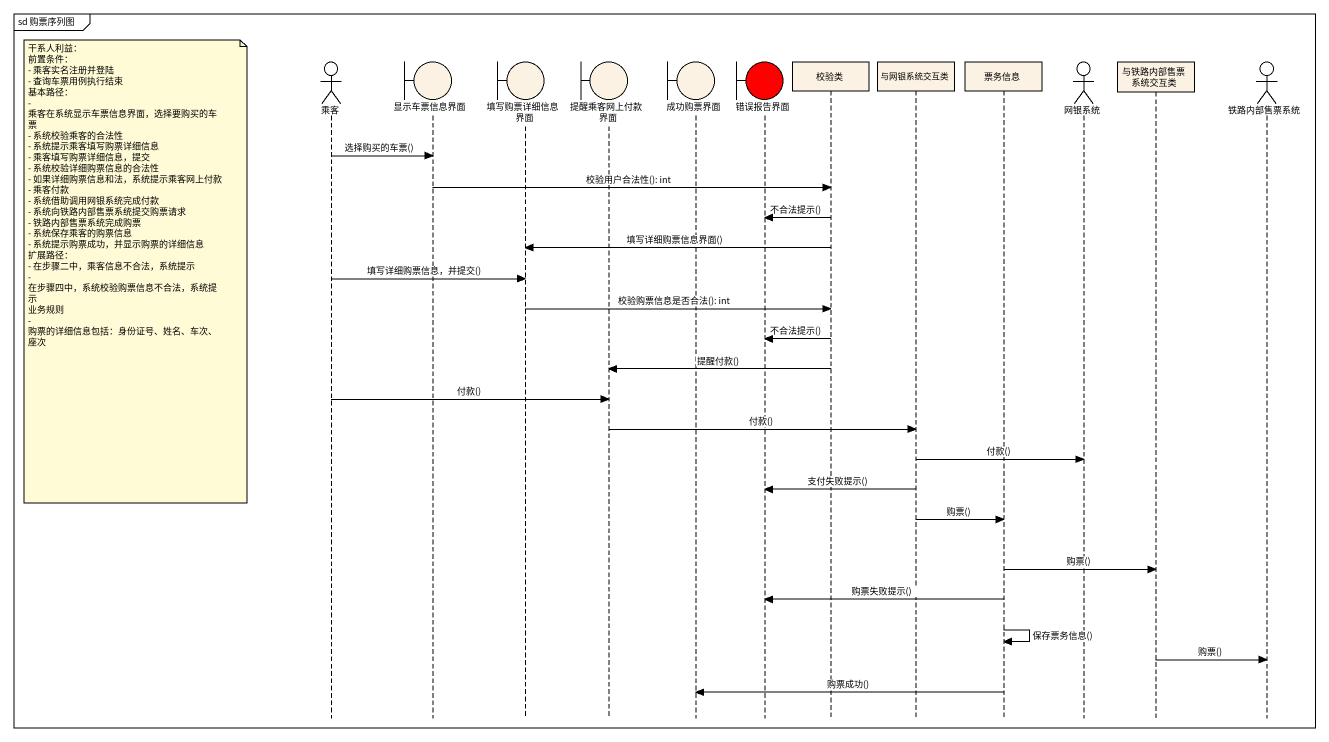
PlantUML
@startuml
mainframe sd 购票序列图
hide footbox
actor 乘客
boundary 显示车票信息界面 #FCF2E3
boundary 填写购票详细信息界面 #FCF2E3
boundary 提醒乘客网上付款界面 #FCF2E3
boundary 成功购票界面 #FCF2E3
boundary 错误报告界面 #FF0000
participant 校验类 #FCF2E3
participant 与网银系统交互类 #FCF2E3
participant 票务信息 #FCF2E3
actor 网银系统
participant 与铁路内部售票系统交互类 #FCF2E3
actor 铁路内部售票系统

乘客 -> 显示车票信息界面 : 选择购买的车票()
显示车票信息界面 -> 校验类 : 校验用户合法性(): int
校验类 -> 错误报告界面 : 不合法提示()
校验类 -> 填写购票详细信息界面 : 填写详细购票信息界面()
note left of 乘客
  干系人利益：
  前置条件：
  - 乘客实名注册并登陆
  - 查询车票用例执行结束
  基本路径：
  - 乘客在系统显示车票信息界面，选择要购买的车票
  - 系统校验乘客的合法性
  - 系统提示乘客填写购票详细信息
  - 乘客填写购票详细信息，提交
  - 系统校验详细购票信息的合法性
  - 如果详细购票信息和法，系统提示乘客网上付款
  - 乘客付款
  - 系统借助调用网银系统完成付款
  - 系统向铁路内部售票系统提交购票请求
  - 铁路内部售票系统完成购票
  - 系统保存乘客的购票信息
  - 系统提示购票成功，并显示购票的详细信息
  扩展路径：
  - 在步骤二中，乘客信息不合法，系统提示
  - 在步骤四中，系统校验购票信息不合法，系统提示
  业务规则
  - 购票的详细信息包括：身份证号、姓名、车次、座次
end note
乘客 -> 填写购票详细信息界面 : 填写详细购票信息，并提交()
填写购票详细信息界面 -> 校验类 : 校验购票信息是否合法(): int
校验类 -> 错误报告界面 : 不合法提示()
校验类 -> 提醒乘客网上付款界面 : 提醒付款()
乘客 -> 提醒乘客网上付款界面 : 付款()
提醒乘客网上付款界面 -> 与网银系统交互类 : 付款()
与网银系统交互类 -> 网银系统 : 付款()
与网银系统交互类 -> 错误报告界面 : 支付失败提示()
与网银系统交互类 -> 票务信息 : 购票()
票务信息 -> 与铁路内部售票系统交互类 : 购票()
票务信息 -> 错误报告界面 : 购票失败提示()
票务信息 -> 票务信息 : 保存票务信息()
与铁路内部售票系统交互类 -> 铁路内部售票系统 : 购票()
票务信息 -> 成功购票界面 : 购票成功()
@enduml
